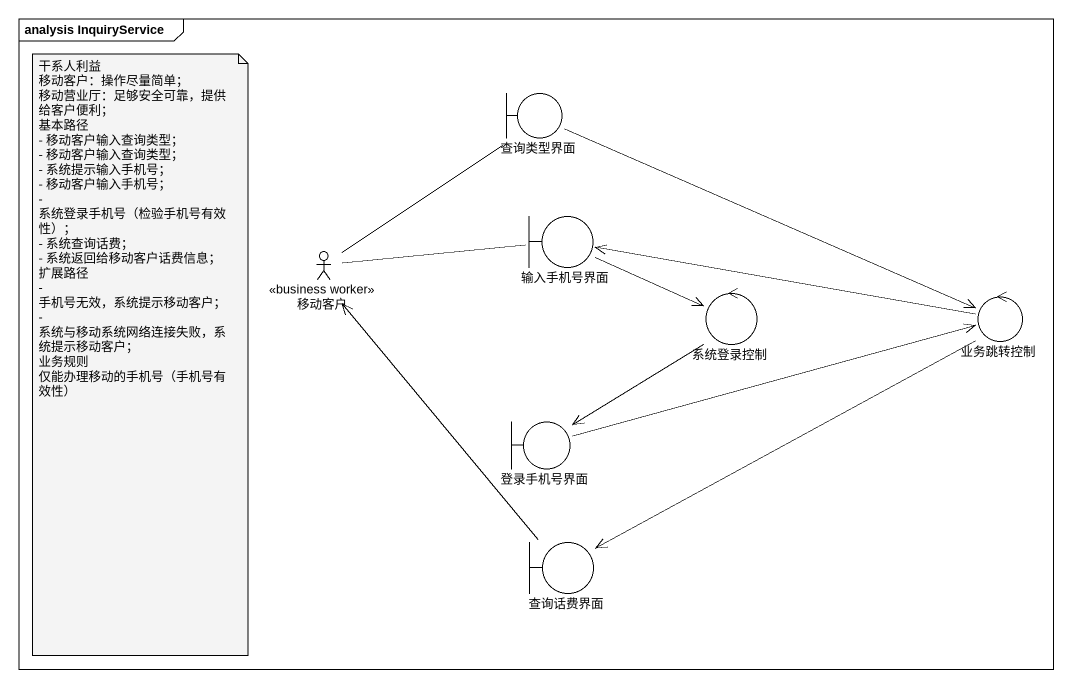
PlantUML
@startuml
mainframe analysis InquiryService
boundary 查询类型界面
actor 移动客户 <<business worker>>
boundary 输入手机号界面
control 系统登录控制
control 业务跳转控制
boundary 登录手机号界面
boundary 查询话费界面
查询类型界面 -right-> 业务跳转控制
移动客户 -up- 查询类型界面
移动客户 -right- 输入手机号界面
输入手机号界面 -right-> 系统登录控制
系统登录控制 --> 登录手机号界面
业务跳转控制 -left-> 输入手机号界面
业务跳转控制 -left-> 查询话费界面
登录手机号界面 -right-> 业务跳转控制
查询话费界面 -up-> 移动客户
note as N1
  干系人利益
  移动客户：操作尽量简单；
  移动营业厅：足够安全可靠，提供给客户便利；
  基本路径
  - 移动客户输入查询类型；
  - 移动客户输入查询类型；
  - 系统提示输入手机号；
  - 移动客户输入手机号；
  - 系统登录手机号（检验手机号有效性）；
  - 系统查询话费；
  - 系统返回给移动客户话费信息；
  扩展路径
  - 手机号无效，系统提示移动客户；
  - 系统与移动系统网络连接失败，系统提示移动客户；
  业务规则
  仅能办理移动的手机号（手机号有效性）
end note
@enduml
